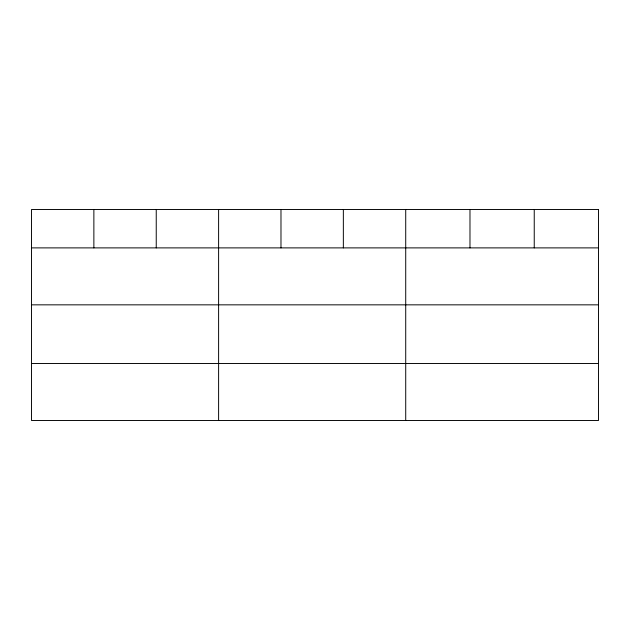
<?xml version="1.0" encoding="UTF-8"?>
<svg xmlns="http://www.w3.org/2000/svg" width="630" height="630" viewBox="0 0 630 630"><rect width="100%" height="100%" fill="white"/><g stroke="black" fill="none" stroke-linecap="round" stroke-linejoin="round"><path stroke-width="0.94" d="M31.5 247.889L598.5 247.889M31.5 304.841L598.5 304.841M31.5 363.526L598.5 363.526M534.24 209.514L534.24 247.889M469.98 209.514L469.98 247.889M405.72 209.514L405.72 420.486M343.35 209.514L343.35 247.889M280.98 209.514L280.98 247.889M218.61 209.514L218.61 420.486M156.24 209.514L156.24 247.889M93.87 209.514L93.87 247.889M598.5 209.514L31.5 209.514L31.5 420.486L598.5 420.486L598.5 209.514"/></g></svg>
